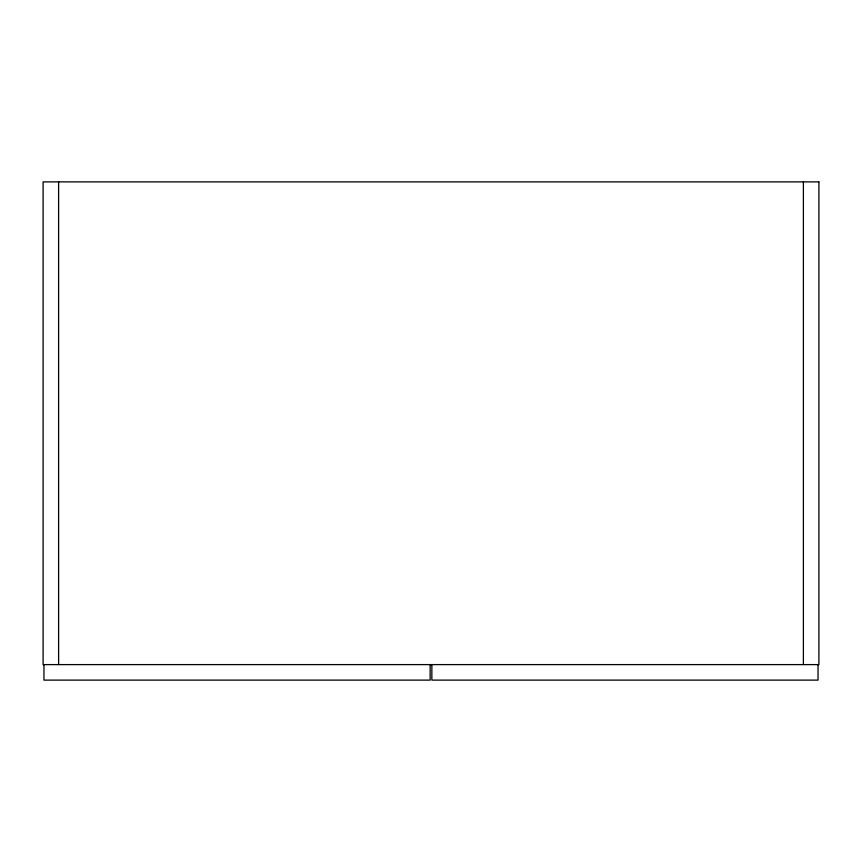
<?xml version="1.0" encoding="UTF-8"?>
<svg xmlns="http://www.w3.org/2000/svg" width="862" height="862" viewBox="0 0 862 862"><rect width="100%" height="100%" fill="white"/><g stroke="black" fill="none" stroke-linecap="round" stroke-linejoin="round"><path stroke-width="1.29" d="M818.038 664.602L818.038 680.118L431.862 680.118L431.862 664.602M803.384 181.882L803.384 664.602M430.138 664.602L430.138 680.118L43.962 680.118L43.962 664.602M58.616 181.882L58.616 664.602M818.9 181.882L43.1 181.882L43.1 664.602L818.9 664.602L818.9 181.882"/></g></svg>
